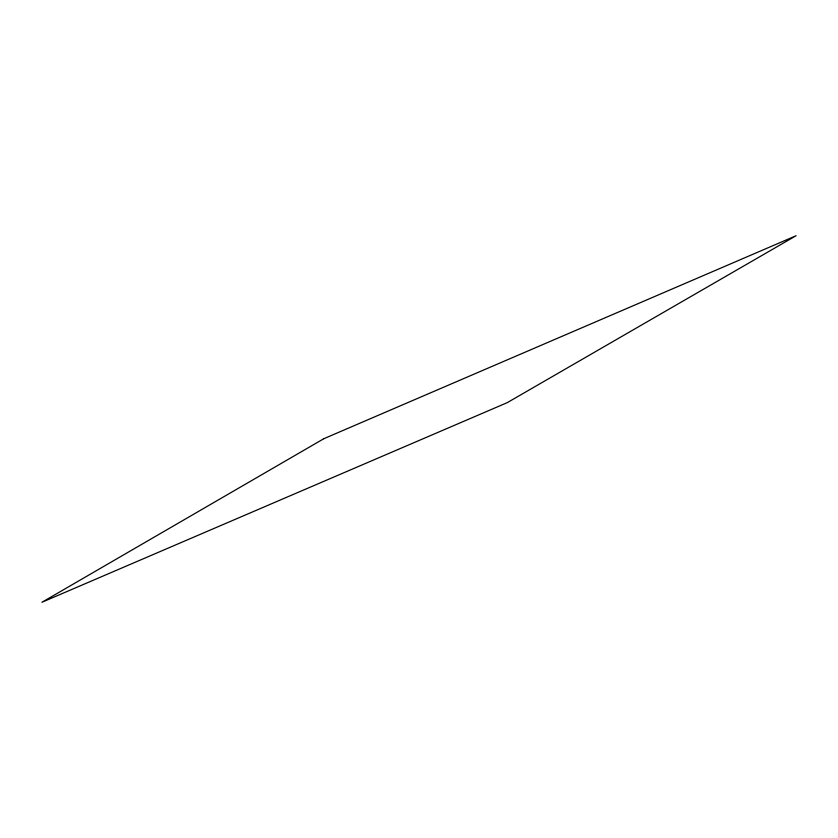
<?xml version="1.0" encoding="UTF-8"?>
<svg xmlns="http://www.w3.org/2000/svg" width="838" height="838" viewBox="0 0 838 838"><rect width="100%" height="100%" fill="white"/><g stroke="black" fill="none" stroke-linecap="round" stroke-linejoin="round"><path stroke-width="1.26" d="M323.856 438.693L41.9 602.281L507.241 402.659L796.1 235.719L323.856 438.693"/></g></svg>
